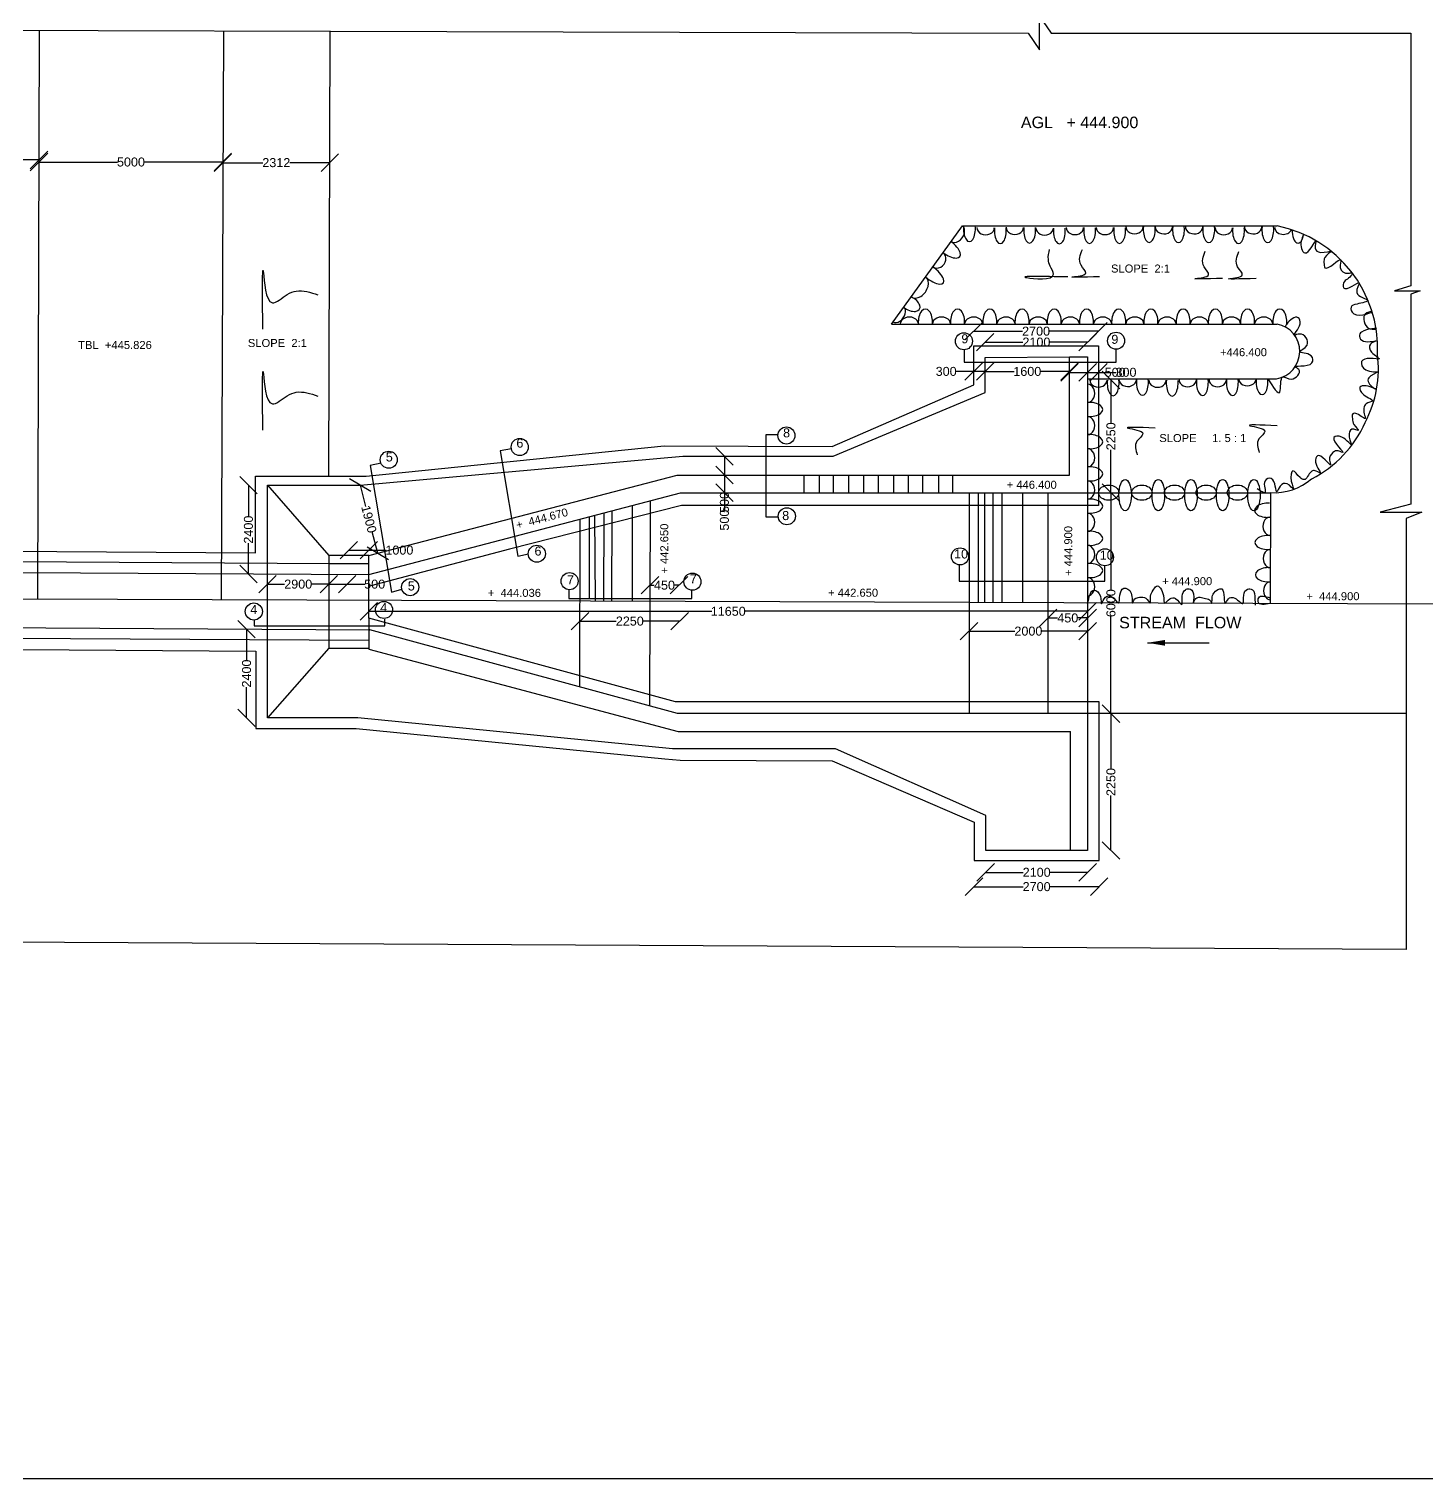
# Model space of a CAD drawing. Header units: millimetres. Extents: x 5174 to 13272, y 5393 to 9780.
# Drawn here: x 9062 to 11857, y 5393 to 8293 of the extents above; entities that cross this region are included whole.
import ezdxf

# ---------------------------------------------------------------- set-up
doc = ezdxf.new("R2010")
doc.units = ezdxf.units.MM
doc.header["$MEASUREMENT"] = 0
for name, color, linetype in [('DIMENSIONS', 7, 'Continuous'), ('DRAWING', 2, 'Continuous'), ('TEXT', 7, 'Continuous')]:
    doc.layers.add(name, color=color, linetype=linetype)
doc.styles.get("Standard").update_dxf_attribs({"font": 'arial.ttf', "height": 18})
doc.dimstyles.get("Standard").update_dxf_attribs({"dimtxt": 12, "dimasz": 35, "dimexe": 0.18, "dimexo": 0.0625, "dimgap": 0.09, "dimtad": 0, "dimdec": 0, "dimzin": 0, "dimdsep": 46, "dimtxsty": 'Standard', "dimblk": 'OBLIQUE', "dimcen": 0.09, "dimse1": 1, "dimse2": 1, "dimadec": 0, "dimazin": 0, "dimtfac": 1, "dimtdec": 0, "dimtofl": 0, "dimtmove": 0, "dimatfit": 3, "dimfxl": 1, "dimtolj": 1, "dimtzin": 0, "dimarcsym": 0})

# ---------------------------------------------------------------- blocks, each defined once
blk = doc.blocks.new('_Oblique')
at = {"color": 0, "linetype": 'ByBlock', "lineweight": -2}
blk.add_line((-0.5, -0.5), (0.5, 0.5), dxfattribs=at)
blk = doc.blocks.new('*D84')
at = {"layer": 'Defpoints', "color": 0}
for p in [(8637.5, 8028.4), (9081.6, 8031.3), (9081.6, 8027.2)]:
    blk.add_point(p, dxfattribs=at)
at = {"layer": 'DIMENSIONS', "color": 0, "lineweight": -2}
for p, q in [((8637.5, 8031.3), (8832.5, 8031.3)), ((9081.6, 8031.3), (8886.6, 8031.3))]:
    blk.add_line(p, q, dxfattribs=at)
at = {"layer": 'DIMENSIONS', "color": 0, "lineweight": -2, "xscale": 35, "yscale": 35, "zscale": 35, "rotation": 180}
blk.add_blockref('_Oblique', (8637.5, 8031.3), dxfattribs=at)
at = {"layer": 'DIMENSIONS', "color": 0, "lineweight": -2, "xscale": 35, "yscale": 35, "zscale": 35}
blk.add_blockref('_Oblique', (9081.6, 8031.3), dxfattribs=at)
at = {"layer": 'DIMENSIONS', "color": 0, "insert": (8859.6, 8031.3), "char_height": 18, "attachment_point": 5}
blk.add_mtext('\\A1;6225', dxfattribs=at)
blk = doc.blocks.new('*D85')
at = {"layer": 'Defpoints', "color": 0}
for p in [(9081.6, 8027.2), (9449.3, 8027.2), (9449.3, 8025.9)]:
    blk.add_point(p, dxfattribs=at)
at = {"layer": 'DIMENSIONS', "color": 0, "lineweight": -2}
for p, q in [((9081.6, 8027.2), (9238.5, 8027.2)), ((9449.3, 8027.2), (9292.4, 8027.2))]:
    blk.add_line(p, q, dxfattribs=at)
at = {"layer": 'DIMENSIONS', "color": 0, "lineweight": -2, "xscale": 35, "yscale": 35, "zscale": 35, "rotation": 180}
blk.add_blockref('_Oblique', (9081.6, 8027.2), dxfattribs=at)
at = {"layer": 'DIMENSIONS', "color": 0, "lineweight": -2, "xscale": 35, "yscale": 35, "zscale": 35}
blk.add_blockref('_Oblique', (9449.3, 8027.2), dxfattribs=at)
at = {"layer": 'DIMENSIONS', "color": 0, "insert": (9265.5, 8027.2), "char_height": 18, "attachment_point": 5}
blk.add_mtext('\\A1;5000', dxfattribs=at)
blk = doc.blocks.new('*D86')
at = {"layer": 'Defpoints', "color": 0}
for p in [(9449.3, 8025.9), (9663.1, 8025.9), (9663.1, 8025.2)]:
    blk.add_point(p, dxfattribs=at)
at = {"layer": 'DIMENSIONS', "color": 0, "lineweight": -2}
for p, q in [((9449.3, 8025.9), (9529.2, 8025.9)), ((9663.1, 8025.9), (9583.2, 8025.9))]:
    blk.add_line(p, q, dxfattribs=at)
at = {"layer": 'DIMENSIONS', "color": 0, "lineweight": -2, "xscale": 35, "yscale": 35, "zscale": 35, "rotation": 180}
blk.add_blockref('_Oblique', (9449.3, 8025.9), dxfattribs=at)
at = {"layer": 'DIMENSIONS', "color": 0, "lineweight": -2, "xscale": 35, "yscale": 35, "zscale": 35}
blk.add_blockref('_Oblique', (9663.1, 8025.9), dxfattribs=at)
at = {"layer": 'DIMENSIONS', "color": 0, "insert": (9556.2, 8025.9), "char_height": 18, "attachment_point": 5}
blk.add_mtext('\\A1;2312', dxfattribs=at)
blk = doc.blocks.new('*D93')
at = {"layer": 'Defpoints', "color": 0}
for p in [(11178.6, 7667), (10973.7, 7636.2), (11178.6, 7636.2)]:
    blk.add_point(p, dxfattribs=at)
at = {"layer": 'DIMENSIONS', "color": 0, "lineweight": -2}
for p, q in [((10973.7, 7667), (11049.1, 7667)), ((11178.6, 7667), (11103.2, 7667))]:
    blk.add_line(p, q, dxfattribs=at)
at = {"layer": 'DIMENSIONS', "color": 0, "lineweight": -2, "xscale": 35, "yscale": 35, "zscale": 35, "rotation": 180}
blk.add_blockref('_Oblique', (10973.7, 7667), dxfattribs=at)
at = {"layer": 'DIMENSIONS', "color": 0, "lineweight": -2, "xscale": 35, "yscale": 35, "zscale": 35}
blk.add_blockref('_Oblique', (11178.6, 7667), dxfattribs=at)
at = {"layer": 'DIMENSIONS', "color": 0, "insert": (11076.2, 7667), "char_height": 18, "attachment_point": 5}
blk.add_mtext('\\A1;2100', dxfattribs=at)
blk = doc.blocks.new('*D94')
at = {"layer": 'Defpoints', "color": 0}
for p in [(11200.4, 7688.9), (10950.7, 7659.9), (11200.4, 7659.9)]:
    blk.add_point(p, dxfattribs=at)
at = {"layer": 'DIMENSIONS', "color": 0, "lineweight": -2}
for p, q in [((10950.7, 7688.9), (11048.4, 7688.9)), ((11200.4, 7688.9), (11102.6, 7688.9))]:
    blk.add_line(p, q, dxfattribs=at)
at = {"layer": 'DIMENSIONS', "color": 0, "lineweight": -2, "xscale": 35, "yscale": 35, "zscale": 35, "rotation": 180}
blk.add_blockref('_Oblique', (10950.7, 7688.9), dxfattribs=at)
at = {"layer": 'DIMENSIONS', "color": 0, "lineweight": -2, "xscale": 35, "yscale": 35, "zscale": 35}
blk.add_blockref('_Oblique', (11200.4, 7688.9), dxfattribs=at)
at = {"layer": 'DIMENSIONS', "color": 0, "insert": (11075.5, 7688.9), "char_height": 18, "attachment_point": 5}
blk.add_mtext('\\A1;2700', dxfattribs=at)
blk = doc.blocks.new('*D95')
at = {"layer": 'Defpoints', "color": 0}
for p in [(10950.7, 7606.6), (10973.7, 7608.4), (10973.7, 7606.6)]:
    blk.add_point(p, dxfattribs=at)
at = {"layer": 'DIMENSIONS', "color": 0, "lineweight": -2}
for p, q in [((10950.7, 7608.4), (10915.7, 7608.4)), ((10973.7, 7608.4), (10950.7, 7608.4))]:
    blk.add_line(p, q, dxfattribs=at)
at = {"layer": 'DIMENSIONS', "color": 0, "lineweight": -2, "xscale": 35, "yscale": 35, "zscale": 35, "rotation": 180}
blk.add_blockref('_Oblique', (10950.7, 7608.4), dxfattribs=at)
at = {"layer": 'DIMENSIONS', "color": 0, "lineweight": -2, "xscale": 35, "yscale": 35, "zscale": 35}
blk.add_blockref('_Oblique', (10973.7, 7608.4), dxfattribs=at)
at = {"layer": 'DIMENSIONS', "color": 0, "insert": (10895.7, 7608.4), "char_height": 18, "attachment_point": 5}
blk.add_mtext('\\A1;300', dxfattribs=at)
blk = doc.blocks.new('*D96')
at = {"layer": 'Defpoints', "color": 0}
for p in [(10973.7, 7606.6), (11142.2, 7608.4), (11142.2, 7606.6)]:
    blk.add_point(p, dxfattribs=at)
at = {"layer": 'DIMENSIONS', "color": 0, "lineweight": -2}
for p, q in [((10973.7, 7608.4), (11031.8, 7608.4)), ((11142.2, 7608.4), (11084, 7608.4))]:
    blk.add_line(p, q, dxfattribs=at)
at = {"layer": 'DIMENSIONS', "color": 0, "lineweight": -2, "xscale": 35, "yscale": 35, "zscale": 35, "rotation": 180}
blk.add_blockref('_Oblique', (10973.7, 7608.4), dxfattribs=at)
at = {"layer": 'DIMENSIONS', "color": 0, "lineweight": -2, "xscale": 35, "yscale": 35, "zscale": 35}
blk.add_blockref('_Oblique', (11142.2, 7608.4), dxfattribs=at)
at = {"layer": 'DIMENSIONS', "color": 0, "insert": (11057.9, 7608.4), "char_height": 18, "attachment_point": 5}
blk.add_mtext('\\A1;1600', dxfattribs=at)
blk = doc.blocks.new('*D97')
at = {"layer": 'Defpoints', "color": 0}
for p in [(11142.2, 7606.6), (11178.6, 7606.6), (11178.6, 7606.6)]:
    blk.add_point(p, dxfattribs=at)
at = {"layer": 'DIMENSIONS', "color": 0, "lineweight": -2}
for p, q in [((11142.2, 7606.6), (11178.6, 7606.6)), ((11178.6, 7606.6), (11213.6, 7606.6))]:
    blk.add_line(p, q, dxfattribs=at)
at = {"layer": 'DIMENSIONS', "color": 0, "lineweight": -2, "xscale": 35, "yscale": 35, "zscale": 35, "rotation": 180}
blk.add_blockref('_Oblique', (11142.2, 7606.6), dxfattribs=at)
at = {"layer": 'DIMENSIONS', "color": 0, "lineweight": -2, "xscale": 35, "yscale": 35, "zscale": 35}
blk.add_blockref('_Oblique', (11178.6, 7606.6), dxfattribs=at)
at = {"layer": 'DIMENSIONS', "color": 0, "insert": (11233.6, 7606.6), "char_height": 18, "attachment_point": 5}
blk.add_mtext('\\A1;500', dxfattribs=at)
blk = doc.blocks.new('*D98')
at = {"layer": 'Defpoints', "color": 0}
for p in [(11178.6, 7606.6), (11200.4, 7606.6), (11200.4, 7606.6)]:
    blk.add_point(p, dxfattribs=at)
at = {"layer": 'DIMENSIONS', "color": 0, "lineweight": -2}
for p, q in [((11178.6, 7606.6), (11200.4, 7606.6)), ((11200.4, 7606.6), (11235.4, 7606.6))]:
    blk.add_line(p, q, dxfattribs=at)
at = {"layer": 'DIMENSIONS', "color": 0, "lineweight": -2, "xscale": 35, "yscale": 35, "zscale": 35, "rotation": 180}
blk.add_blockref('_Oblique', (11178.6, 7606.6), dxfattribs=at)
at = {"layer": 'DIMENSIONS', "color": 0, "lineweight": -2, "xscale": 35, "yscale": 35, "zscale": 35}
blk.add_blockref('_Oblique', (11200.4, 7606.6), dxfattribs=at)
at = {"layer": 'DIMENSIONS', "color": 0, "insert": (11255.3, 7606.6), "char_height": 18, "attachment_point": 5}
blk.add_mtext('\\A1;300', dxfattribs=at)
blk = doc.blocks.new('*D99')
at = {"layer": 'Defpoints', "color": 0}
for p in [(11218.1, 7591.3), (11225.2, 7366), (11225.2, 7366)]:
    blk.add_point(p, dxfattribs=at)
at = {"layer": 'DIMENSIONS', "color": 0, "lineweight": -2}
for p, q in [((11225.2, 7591.3), (11225.2, 7505.8)), ((11225.2, 7366), (11225.2, 7451.6))]:
    blk.add_line(p, q, dxfattribs=at)
at = {"layer": 'DIMENSIONS', "color": 0, "lineweight": -2, "xscale": 35, "yscale": 35, "zscale": 35}
for p, rotation in [((11225.2, 7591.3), 90), ((11225.2, 7366), 270)]:
    blk.add_blockref('_Oblique', p, dxfattribs=dict(at, rotation=rotation))
at = {"layer": 'DIMENSIONS', "color": 0, "insert": (11225.2, 7478.7), "char_height": 18, "attachment_point": 5, "rotation": 90}
blk.add_mtext('\\A1;2250', dxfattribs=at)
blk = doc.blocks.new('*D100')
at = {"layer": 'Defpoints', "color": 0}
for p in [(11225.2, 7366), (11225.2, 6924.1), (11225.2, 6924.1)]:
    blk.add_point(p, dxfattribs=at)
at = {"layer": 'DIMENSIONS', "color": 0, "lineweight": -2}
for p, q in [((11225.2, 7366), (11225.2, 7172)), ((11225.2, 6924.1), (11225.2, 7118.1))]:
    blk.add_line(p, q, dxfattribs=at)
at = {"layer": 'DIMENSIONS', "color": 0, "lineweight": -2, "xscale": 35, "yscale": 35, "zscale": 35}
for p, rotation in [((11225.2, 7366), 90), ((11225.2, 6924.1), 270)]:
    blk.add_blockref('_Oblique', p, dxfattribs=dict(at, rotation=rotation))
at = {"layer": 'DIMENSIONS', "color": 0, "insert": (11225.2, 7145), "char_height": 18, "attachment_point": 5, "rotation": 90}
blk.add_mtext('\\A1;6000', dxfattribs=at)
blk = doc.blocks.new('*D101')
at = {"layer": 'Defpoints', "color": 0}
for p in [(11225.2, 6924.1), (11178.6, 6650.5), (11225.2, 6650.5)]:
    blk.add_point(p, dxfattribs=at)
at = {"layer": 'DIMENSIONS', "color": 0, "lineweight": -2}
for p, q in [((11225.2, 6924.1), (11225.2, 6814.4)), ((11225.2, 6650.5), (11225.2, 6760.2))]:
    blk.add_line(p, q, dxfattribs=at)
at = {"layer": 'DIMENSIONS', "color": 0, "lineweight": -2, "xscale": 35, "yscale": 35, "zscale": 35}
for p, rotation in [((11225.2, 6924.1), 90), ((11225.2, 6650.5), 270)]:
    blk.add_blockref('_Oblique', p, dxfattribs=dict(at, rotation=rotation))
at = {"layer": 'DIMENSIONS', "color": 0, "insert": (11225.2, 6787.3), "char_height": 18, "attachment_point": 5, "rotation": 90}
blk.add_mtext('\\A1;2250', dxfattribs=at)
blk = doc.blocks.new('*D102')
at = {"layer": 'Defpoints', "color": 0}
for p in [(10974.8, 6650.5), (11178.6, 6650.5), (11178.6, 6606.7)]:
    blk.add_point(p, dxfattribs=at)
at = {"layer": 'DIMENSIONS', "color": 0, "lineweight": -2}
for p, q in [((10974.8, 6606.7), (11049.6, 6606.7)), ((11178.6, 6606.7), (11103.8, 6606.7))]:
    blk.add_line(p, q, dxfattribs=at)
at = {"layer": 'DIMENSIONS', "color": 0, "lineweight": -2, "xscale": 35, "yscale": 35, "zscale": 35, "rotation": 180}
blk.add_blockref('_Oblique', (10974.8, 6606.7), dxfattribs=at)
at = {"layer": 'DIMENSIONS', "color": 0, "lineweight": -2, "xscale": 35, "yscale": 35, "zscale": 35}
blk.add_blockref('_Oblique', (11178.6, 6606.7), dxfattribs=at)
at = {"layer": 'DIMENSIONS', "color": 0, "insert": (11076.7, 6606.7), "char_height": 18, "attachment_point": 5}
blk.add_mtext('\\A1;2100', dxfattribs=at)
blk = doc.blocks.new('*D103')
at = {"layer": 'Defpoints', "color": 0}
for p in [(10951.4, 6630.3), (11201.7, 6630.3), (11201.7, 6578)]:
    blk.add_point(p, dxfattribs=at)
at = {"layer": 'DIMENSIONS', "color": 0, "lineweight": -2}
for p, q in [((10951.4, 6578), (11049.5, 6578)), ((11201.7, 6578), (11103.7, 6578))]:
    blk.add_line(p, q, dxfattribs=at)
at = {"layer": 'DIMENSIONS', "color": 0, "lineweight": -2, "xscale": 35, "yscale": 35, "zscale": 35, "rotation": 180}
blk.add_blockref('_Oblique', (10951.4, 6578), dxfattribs=at)
at = {"layer": 'DIMENSIONS', "color": 0, "lineweight": -2, "xscale": 35, "yscale": 35, "zscale": 35}
blk.add_blockref('_Oblique', (11201.7, 6578), dxfattribs=at)
at = {"layer": 'DIMENSIONS', "color": 0, "insert": (11076.6, 6578), "char_height": 18, "attachment_point": 5}
blk.add_mtext('\\A1;2700', dxfattribs=at)
blk = doc.blocks.new('*D104')
at = {"layer": 'Defpoints', "color": 0}
for p in [(11099.2, 7123), (11178.6, 7123), (11178.6, 7115.4)]:
    blk.add_point(p, dxfattribs=at)
at = {"layer": 'DIMENSIONS', "color": 0, "lineweight": -2}
for p, q in [((11099.2, 7115.4), (11118.6, 7115.4)), ((11178.6, 7115.4), (11159.2, 7115.4))]:
    blk.add_line(p, q, dxfattribs=at)
at = {"layer": 'DIMENSIONS', "color": 0, "lineweight": -2, "xscale": 35, "yscale": 35, "zscale": 35, "rotation": 180}
blk.add_blockref('_Oblique', (11099.2, 7115.4), dxfattribs=at)
at = {"layer": 'DIMENSIONS', "color": 0, "lineweight": -2, "xscale": 35, "yscale": 35, "zscale": 35}
blk.add_blockref('_Oblique', (11178.6, 7115.4), dxfattribs=at)
at = {"layer": 'DIMENSIONS', "color": 0, "insert": (11138.9, 7115.4), "char_height": 18, "attachment_point": 5}
blk.add_mtext('\\A1;450', dxfattribs=at)
blk = doc.blocks.new('*D105')
at = {"layer": 'Defpoints', "color": 0}
for p in [(10941.5, 7089), (11178.6, 7089), (11178.6, 7089)]:
    blk.add_point(p, dxfattribs=at)
at = {"layer": 'DIMENSIONS', "color": 0, "lineweight": -2}
for p, q in [((10941.5, 7089), (11033, 7089)), ((11178.6, 7089), (11087.2, 7089))]:
    blk.add_line(p, q, dxfattribs=at)
at = {"layer": 'DIMENSIONS', "color": 0, "lineweight": -2, "xscale": 35, "yscale": 35, "zscale": 35, "rotation": 180}
blk.add_blockref('_Oblique', (10941.5, 7089), dxfattribs=at)
at = {"layer": 'DIMENSIONS', "color": 0, "lineweight": -2, "xscale": 35, "yscale": 35, "zscale": 35}
blk.add_blockref('_Oblique', (11178.6, 7089), dxfattribs=at)
at = {"layer": 'DIMENSIONS', "color": 0, "insert": (11060.1, 7089), "char_height": 18, "attachment_point": 5}
blk.add_mtext('\\A1;2000', dxfattribs=at)
blk = doc.blocks.new('*D106')
at = {"layer": 'Defpoints', "color": 0}
for p in [(10163.4, 7105.3), (10362.7, 7110), (10362.7, 7109.1)]:
    blk.add_point(p, dxfattribs=at)
at = {"layer": 'DIMENSIONS', "color": 0, "lineweight": -2}
for p, q in [((10163.4, 7109.1), (10236, 7109.1)), ((10362.7, 7109.1), (10290.2, 7109.1))]:
    blk.add_line(p, q, dxfattribs=at)
at = {"layer": 'DIMENSIONS', "color": 0, "lineweight": -2, "xscale": 35, "yscale": 35, "zscale": 35, "rotation": 180}
blk.add_blockref('_Oblique', (10163.4, 7109.1), dxfattribs=at)
at = {"layer": 'DIMENSIONS', "color": 0, "lineweight": -2, "xscale": 35, "yscale": 35, "zscale": 35}
blk.add_blockref('_Oblique', (10362.7, 7109.1), dxfattribs=at)
at = {"layer": 'DIMENSIONS', "color": 0, "insert": (10263.1, 7109.1), "char_height": 18, "attachment_point": 5}
blk.add_mtext('\\A1;2250', dxfattribs=at)
blk = doc.blocks.new('*D107')
at = {"layer": 'Defpoints', "color": 0}
for p in [(9741.2, 7131.5), (11178.6, 7128.7), (11178.6, 7123)]:
    blk.add_point(p, dxfattribs=at)
at = {"layer": 'DIMENSIONS', "color": 0, "lineweight": -2}
for p, q in [((9741.2, 7128.7), (10426.8, 7128.7)), ((11178.6, 7128.7), (10493, 7128.7))]:
    blk.add_line(p, q, dxfattribs=at)
at = {"layer": 'DIMENSIONS', "color": 0, "lineweight": -2, "xscale": 35, "yscale": 35, "zscale": 35, "rotation": 180}
blk.add_blockref('_Oblique', (9741.2, 7128.7), dxfattribs=at)
at = {"layer": 'DIMENSIONS', "color": 0, "lineweight": -2, "xscale": 35, "yscale": 35, "zscale": 35}
blk.add_blockref('_Oblique', (11178.6, 7128.7), dxfattribs=at)
at = {"layer": 'DIMENSIONS', "color": 0, "insert": (10459.9, 7128.7), "char_height": 18, "attachment_point": 5}
blk.add_mtext('\\A1;11650', dxfattribs=at)
blk = doc.blocks.new('*D108')
at = {"layer": 'Defpoints', "color": 0}
for p in [(10361.5, 7180.9), (10303.4, 7148.7), (10361.5, 7148.5)]:
    blk.add_point(p, dxfattribs=at)
at = {"layer": 'DIMENSIONS', "color": 0, "lineweight": -2}
for p, q in [((10303.4, 7180.9), (10312.1, 7180.9)), ((10361.5, 7180.9), (10352.7, 7180.9))]:
    blk.add_line(p, q, dxfattribs=at)
at = {"layer": 'DIMENSIONS', "color": 0, "lineweight": -2, "xscale": 35, "yscale": 35, "zscale": 35, "rotation": 180}
blk.add_blockref('_Oblique', (10303.4, 7180.9), dxfattribs=at)
at = {"layer": 'DIMENSIONS', "color": 0, "lineweight": -2, "xscale": 35, "yscale": 35, "zscale": 35}
blk.add_blockref('_Oblique', (10361.5, 7180.9), dxfattribs=at)
at = {"layer": 'DIMENSIONS', "color": 0, "insert": (10332.4, 7180.9), "char_height": 18, "attachment_point": 5}
blk.add_mtext('\\A1;450', dxfattribs=at)
blk = doc.blocks.new('*D109')
at = {"layer": 'Defpoints', "color": 0}
for p in [(10452.3, 7438.8), (10452.3, 7401.3), (10452.3, 7401.3)]:
    blk.add_point(p, dxfattribs=at)
at = {"layer": 'DIMENSIONS', "color": 0, "lineweight": -2}
for p, q in [((10452.3, 7438.8), (10452.3, 7401.3)), ((10452.3, 7401.3), (10452.3, 7366.3))]:
    blk.add_line(p, q, dxfattribs=at)
at = {"layer": 'DIMENSIONS', "color": 0, "lineweight": -2, "xscale": 35, "yscale": 35, "zscale": 35}
for p, rotation in [((10452.3, 7438.8), 90), ((10452.3, 7401.3), 270)]:
    blk.add_blockref('_Oblique', p, dxfattribs=dict(at, rotation=rotation))
at = {"layer": 'DIMENSIONS', "color": 0, "insert": (10452.3, 7346.4), "char_height": 18, "attachment_point": 5, "rotation": 90}
blk.add_mtext('\\A1;500', dxfattribs=at)
blk = doc.blocks.new('*D110')
at = {"layer": 'Defpoints', "color": 0}
for p in [(10452.3, 7401.3), (10452.3, 7366), (10452.3, 7366)]:
    blk.add_point(p, dxfattribs=at)
at = {"layer": 'DIMENSIONS', "color": 0, "lineweight": -2}
for p, q in [((10452.3, 7401.3), (10452.3, 7366)), ((10452.3, 7366), (10452.3, 7331))]:
    blk.add_line(p, q, dxfattribs=at)
at = {"layer": 'DIMENSIONS', "color": 0, "lineweight": -2, "xscale": 35, "yscale": 35, "zscale": 35}
for p, rotation in [((10452.3, 7401.3), 90), ((10452.3, 7366), 270)]:
    blk.add_blockref('_Oblique', p, dxfattribs=dict(at, rotation=rotation))
at = {"layer": 'DIMENSIONS', "color": 0, "insert": (10452.3, 7311.1), "char_height": 18, "attachment_point": 5, "rotation": 90}
blk.add_mtext('\\A1;500', dxfattribs=at)
blk = doc.blocks.new('*D111')
at = {"layer": 'Defpoints', "color": 0}
for p in [(9741.2, 7251), (9701.3, 7240.4), (9741.2, 7240.4)]:
    blk.add_point(p, dxfattribs=at)
at = {"layer": 'DIMENSIONS', "color": 0, "lineweight": -2}
for p, q in [((9701.3, 7251), (9741.2, 7251)), ((9741.2, 7251), (9776.2, 7251))]:
    blk.add_line(p, q, dxfattribs=at)
at = {"layer": 'DIMENSIONS', "color": 0, "lineweight": -2, "xscale": 35, "yscale": 35, "zscale": 35, "rotation": 180}
blk.add_blockref('_Oblique', (9701.3, 7251), dxfattribs=at)
at = {"layer": 'DIMENSIONS', "color": 0, "lineweight": -2, "xscale": 35, "yscale": 35, "zscale": 35}
blk.add_blockref('_Oblique', (9741.2, 7251), dxfattribs=at)
at = {"layer": 'DIMENSIONS', "color": 0, "insert": (9802.3, 7251), "char_height": 18, "attachment_point": 5}
blk.add_mtext('\\A1;1000', dxfattribs=at)
blk = doc.blocks.new('*D112')
at = {"layer": 'Defpoints', "color": 0}
for p in [(9538.6, 7380.9), (9500.5, 7203.3), (9538.6, 7203.3)]:
    blk.add_point(p, dxfattribs=at)
at = {"layer": 'DIMENSIONS', "color": 0, "lineweight": -2}
for p, q in [((9500.5, 7380.9), (9500.5, 7319.2)), ((9500.5, 7203.3), (9500.5, 7265))]:
    blk.add_line(p, q, dxfattribs=at)
at = {"layer": 'DIMENSIONS', "color": 0, "lineweight": -2, "xscale": 35, "yscale": 35, "zscale": 35}
for p, rotation in [((9500.5, 7380.9), 90), ((9500.5, 7203.3), 270)]:
    blk.add_blockref('_Oblique', p, dxfattribs=dict(at, rotation=rotation))
at = {"layer": 'DIMENSIONS', "color": 0, "insert": (9500.5, 7292.1), "char_height": 18, "attachment_point": 5, "rotation": 90}
blk.add_mtext('\\A1;2400', dxfattribs=at)
blk = doc.blocks.new('*D113')
at = {"layer": 'Defpoints', "color": 0}
for p in [(9538.6, 7203.3), (9661.3, 7202.5), (9661.3, 7183)]:
    blk.add_point(p, dxfattribs=at)
at = {"layer": 'DIMENSIONS', "color": 0, "lineweight": -2}
for p, q in [((9538.6, 7183), (9572.9, 7183)), ((9661.3, 7183), (9627.1, 7183))]:
    blk.add_line(p, q, dxfattribs=at)
at = {"layer": 'DIMENSIONS', "color": 0, "lineweight": -2, "xscale": 35, "yscale": 35, "zscale": 35, "rotation": 180}
blk.add_blockref('_Oblique', (9538.6, 7183), dxfattribs=at)
at = {"layer": 'DIMENSIONS', "color": 0, "lineweight": -2, "xscale": 35, "yscale": 35, "zscale": 35}
blk.add_blockref('_Oblique', (9661.3, 7183), dxfattribs=at)
at = {"layer": 'DIMENSIONS', "color": 0, "insert": (9600, 7183), "char_height": 18, "attachment_point": 5}
blk.add_mtext('\\A1;2900', dxfattribs=at)
blk = doc.blocks.new('*D114')
at = {"layer": 'Defpoints', "color": 0}
for p in [(9661.3, 7183), (9698, 7183), (9698, 7183)]:
    blk.add_point(p, dxfattribs=at)
at = {"layer": 'DIMENSIONS', "color": 0, "lineweight": -2}
for p, q in [((9661.3, 7183), (9698, 7183)), ((9698, 7183), (9733, 7183))]:
    blk.add_line(p, q, dxfattribs=at)
at = {"layer": 'DIMENSIONS', "color": 0, "lineweight": -2, "xscale": 35, "yscale": 35, "zscale": 35, "rotation": 180}
blk.add_blockref('_Oblique', (9661.3, 7183), dxfattribs=at)
at = {"layer": 'DIMENSIONS', "color": 0, "lineweight": -2, "xscale": 35, "yscale": 35, "zscale": 35}
blk.add_blockref('_Oblique', (9698, 7183), dxfattribs=at)
at = {"layer": 'DIMENSIONS', "color": 0, "insert": (9752.9, 7183), "char_height": 18, "attachment_point": 5}
blk.add_mtext('\\A1;500', dxfattribs=at)
blk = doc.blocks.new('*D115')
at = {"layer": 'Defpoints', "color": 0}
for p in [(9538.6, 7093), (9496.7, 6915.6), (9538.6, 6915.6)]:
    blk.add_point(p, dxfattribs=at)
at = {"layer": 'DIMENSIONS', "color": 0, "lineweight": -2}
for p, q in [((9496.7, 7093), (9496.7, 7031.4)), ((9496.7, 6915.6), (9496.7, 6977.2))]:
    blk.add_line(p, q, dxfattribs=at)
at = {"layer": 'DIMENSIONS', "color": 0, "lineweight": -2, "xscale": 35, "yscale": 35, "zscale": 35}
for p, rotation in [((9496.7, 7093), 90), ((9496.7, 6915.6), 270)]:
    blk.add_blockref('_Oblique', p, dxfattribs=dict(at, rotation=rotation))
at = {"layer": 'DIMENSIONS', "color": 0, "insert": (9496.7, 7004.3), "char_height": 18, "attachment_point": 5, "rotation": 90}
blk.add_mtext('\\A1;2400', dxfattribs=at)
blk = doc.blocks.new('*D116')
at = {"layer": 'Defpoints', "color": 0}
for p in [(9723.7, 7380.9), (9759.1, 7245.1), (9759.1, 7245.1)]:
    blk.add_point(p, dxfattribs=at)
at = {"layer": 'DIMENSIONS', "color": 0, "lineweight": -2}
for p, q in [((9723.7, 7380.9), (9734.8, 7338.3)), ((9759.1, 7245.1), (9748, 7287.8))]:
    blk.add_line(p, q, dxfattribs=at)
at = {"layer": 'DIMENSIONS', "color": 0, "lineweight": -2, "xscale": 35, "yscale": 35, "zscale": 35}
for p, rotation in [((9723.7, 7380.9), 104.6232670086702), ((9759.1, 7245.1), 284.6232670086703)]:
    blk.add_blockref('_Oblique', p, dxfattribs=dict(at, rotation=rotation))
at = {"layer": 'DIMENSIONS', "color": 0, "insert": (9741.4, 7313), "char_height": 18, "attachment_point": 5, "rotation": 284.6233}
blk.add_mtext('\\A1;1900', dxfattribs=at)

msp = doc.modelspace()

# ---------------------------------------------------------------- linework, layer by layer
at = {"layer": 'DIMENSIONS', "color": 0}
for centre, radius, start, end in [((11529.3, 7613.6), 230.7, 332.292, 7.4348), ((11522.9, 7599.5), 230.4, 296.7445, 336.1608), ((11550.8, 7482.8), 116.9, 266.7462, 310.379)]:
    msp.add_arc(centre, radius, start, end, dxfattribs=at)
for centre, major_axis, ratio, start_param, end_param in [((10916.8, 7883.7), (-11.4, -15.7), 0.705174, 0, 3.141593), ((10897.4, 7856.9), (25.7, -18.6), 0.430807, 4.712389, 7.853982), ((10879.2, 7831.7), (-10.2, -14.1), 0.874767, 0, 3.141593), ((10863.9, 7805.8), (26.3, -20.6), 0.37553, 4.644279, 7.950924), ((10840, 7777.4), (-14.4, -19.9), 0.707985, 0, 3.141593), ((10822.7, 7744.3), (-19.8, 10.9), 0.579633, 1.256954, 4.883664), ((10800.2, 7722.4), (-10.5, -14.5), 0.667049, 0, 3.141593)]:
    msp.add_ellipse(centre, major_axis=major_axis, ratio=ratio, start_param=start_param, end_param=end_param, dxfattribs=at)
for centre, major_axis, ratio in [((11220.7, 7366), (-20.3, 0), 0.751541), ((11253.6, 7361.2), (0, 31.4), 0.396985), ((11287, 7366), (-20.3, 0), 0.751541), ((11319.9, 7361.2), (0, 31.4), 0.396985), ((11352.3, 7366), (-20.3, 0), 0.751541), ((11385.2, 7361.2), (0, 31.4), 0.396985), ((11415.7, 7366), (-20.3, 0), 0.751541), ((11448.7, 7361.2), (0, 31.4), 0.396985), ((11478.2, 7366), (-20.3, 0), 0.751541), ((11511.1, 7361.2), (0, 31.4), 0.396985)]:
    msp.add_ellipse(centre, major_axis=major_axis, ratio=ratio, dxfattribs=at)
for points in [[(11610.5, 7882.5), (11606.3, 7854), (11612.6, 7845.3), (11635.3, 7869.8), (11633.6, 7855), (11644.2, 7846.5), (11665.7, 7848.7), (11652.9, 7836.1), (11651.2, 7826.3), (11652.9, 7815.7), (11684.8, 7831.5), (11683.6, 7816.1), (11700.1, 7804.8), (11707.6, 7805.4), (11695.8, 7791.4), (11692.1, 7788.6), (11690.4, 7775.4), (11721.3, 7785.3), (11716.6, 7766.6), (11739.1, 7750.7), (11717.3, 7743.3), (11705.3, 7737.2), (11710.7, 7723.8), (11747.1, 7728.4), (11733.8, 7722.9), (11730.7, 7712.5), (11737.3, 7697), (11751.2, 7693), (11755.3, 7693.6), (11726.5, 7687.2), (11722, 7679), (11730.5, 7669.1), (11755, 7669.3), (11744.2, 7663.2), (11746.5, 7646.8), (11761.8, 7633.6), (11743.2, 7634.4), (11726.5, 7628.3), (11734.7, 7611.6), (11758.1, 7606.9), (11740.6, 7595.8), (11749.3, 7576.3), (11755.9, 7572.3), (11735.5, 7579.6), (11723.2, 7577), (11730.3, 7562.4), (11748.4, 7549), (11735.4, 7543.7), (11731.2, 7535.3), (11731.7, 7523.5), (11734, 7514.8), (11717.1, 7523.5), (11708.8, 7523.7), (11707.9, 7514.3), (11711.2, 7502.3), (11719.7, 7490.6), (11707.2, 7492.8), (11701.3, 7479.2), (11703.6, 7469.5), (11706.2, 7462.2), (11686.7, 7477.3), (11671.2, 7476.1), (11688.6, 7446.2), (11676.3, 7449.8), (11669, 7446.2), (11662.2, 7431.2), (11664.8, 7421.8), (11653.3, 7431.7), (11638, 7439.7), (11634.4, 7426.7), (11643.8, 7405.3), (11631.8, 7410.1), (11625.4, 7407.8), (11611.5, 7392), (11603.5, 7396), (11589.1, 7409.7), (11585.8, 7389.2), (11590.3, 7372.7), (11577.6, 7383.6), (11563.7, 7379.3), (11557.4, 7367.8), (11545.8, 7394.4), (11533.3, 7389.4), (11533.3, 7366), (11517.6, 7373.9)], [(9529.2, 7693.3), (9530.5, 7805.2), (9548.3, 7745.8), (9578.1, 7762.2), (9596.2, 7769.2), (9639.3, 7761.5)], [(11139.1, 7797.4), (11057, 7796), (11110.5, 7802.9), (11103.7, 7819.2), (11100, 7832.5), (11102.4, 7852.4)], [(11202.3, 7797.7), (11149.5, 7797.7), (11174.7, 7805.2), (11165.4, 7821.1), (11168, 7852.1)], [(11448.2, 7794.4), (11395.4, 7794.4), (11420.6, 7802), (11411.3, 7817.9), (11413.9, 7848.9)], [(11515.6, 7794.1), (11462.8, 7794.1), (11487.9, 7801.6), (11478.6, 7817.5), (11481.2, 7848.5)], [(11539, 7593.4), (11563, 7567.3), (11569.2, 7597.6), (11586, 7593.1), (11600.9, 7612.2), (11593.3, 7617.4), (11627.2, 7625.5), (11625.5, 7639.7), (11602.9, 7648), (11617.3, 7661.1), (11602.3, 7683.3), (11592.6, 7680.8), (11603.5, 7703.9), (11599.7, 7715.9), (11576.8, 7703.1), (11573.7, 7697.4)], [(9529.2, 7491), (9530.5, 7602.9), (9548.3, 7543.5), (9578.1, 7559.9), (9596.2, 7566.9), (9639.3, 7559.2)], [(11313.4, 7495.2), (11260, 7495), (11289.2, 7483.9), (11277.2, 7468.7), (11277.8, 7441.6)], [(11557.3, 7499.9), (11503.9, 7499.7), (11533.1, 7488.6), (11521.1, 7473.5), (11521.8, 7446.3)], [(11178.6, 7144.1), (11191.6, 7171), (11204.1, 7158.7), (11206.2, 7143.9), (11211.5, 7153.5), (11224.6, 7159.3), (11240.6, 7145.3), (11242.9, 7161.2), (11250.9, 7174.7), (11265.6, 7165.2), (11268.4, 7145.2), (11272.8, 7153.4), (11282.6, 7156.7), (11295.2, 7155), (11303.5, 7145.1), (11304.2, 7158.9), (11309.4, 7170.7), (11316.3, 7179.2), (11330.1, 7160.1), (11332.7, 7145), (11343, 7153.6), (11354.3, 7154.6), (11366.7, 7142.5), (11367.9, 7158.7), (11374.2, 7171.9), (11381.5, 7173.7), (11390.1, 7163.8), (11390, 7144.8), (11394.9, 7154.2), (11414.3, 7154.5), (11424.4, 7149.7), (11426.4, 7144.7), (11427.5, 7154.3), (11431, 7165.2), (11446.7, 7173.5), (11453.7, 7144.6), (11460.5, 7153.8), (11469.6, 7156.4), (11489.1, 7144.4), (11490.8, 7161.3), (11498.2, 7173), (11508, 7171.9), (11513.1, 7154.2), (11513.8, 7141.1)], [(11543.4, 7144.2), (11519.6, 7147.5), (11520.7, 7155.7), (11543.4, 7155.6)]]:
    msp.add_spline(points, degree=3, dxfattribs=at)
at = {"layer": 'DRAWING', "color": 0}
msp.add_lwpolyline([(13201.6, 5393.5), (5174.1, 5393.5), (5174.1, 9780.4), (13201.6, 9780.4)], close=True, dxfattribs=at)
for points in [[(7804.5, 8294.3), (11059.7, 8285.1), (11082.5, 8251.9), (11082.5, 8318.6), (11105.6, 8284.9), (11825.2, 8284.9), (11825.2, 7779.7), (11792.3, 7769.9), (11843.6, 7769.9), (11825.2, 7763.3), (11825.2, 7342.8), (11763.6, 7327.3), (11846.7, 7327.3), (11815.7, 7314.1), (11815.7, 6452.4), (5298.3, 6486.6)], [(9079.1, 7153), (9082.4, 8290.7)], [(9450.3, 8289.6), (9446.2, 7151.7)], [(9661.3, 7399), (9663.9, 8289)], [(10786.3, 7703.1), (10928.1, 7899.4), (11557.8, 7899.4)], [(10786.3, 7703.1), (11557.4, 7703.1)], [(5883.5, 7376.1), (5883.5, 7648.5), (5995.4, 7648.5), (5995.4, 7454.2), (6139.6, 7405.9), (6352.3, 7390.1), (6419.5, 7385.1), (6532.3, 7385.1), (6532.3, 7265.4), (9514.8, 7245.4), (9514.8, 7399), (9735.6, 7399), (10332.1, 7459.6), (10667.7, 7458.2), (10950.7, 7581.9), (10950.7, 7659.9), (11200.4, 7659.9), (11200.4, 7340.6), (10366.4, 7340.6), (10022.2, 7252.8), (9745.2, 7179.4)], [(6526.2, 7070.4), (9515.1, 7048.8), (9515.1, 6894.6), (9715.7, 6894.6), (10332.8, 6833.9), (10364, 6830.8), (10667.6, 6829.7), (10951.4, 6707.2), (10951.4, 6630.3), (11201.7, 6630.3), (11201.7, 6947.6), (10354.3, 6947.6), (9741.2, 7115.1), (9741.2, 7240.4), (10357.9, 7401.3), (11142.2, 7401.3), (11142.2, 7637.4), (11178.6, 7637.4), (11178.6, 7340.6), (11178.6, 6947.6)], [(9538.6, 7240.6), (9538.6, 7380.9), (9723.7, 7380.9), (10369.3, 7438.8), (10670, 7438.8), (10973.7, 7566.4), (10973.7, 7636.2), (11142.2, 7637.4)], [(10931.9, 7651.7), (10931.9, 7627.2), (11235.4, 7627.2), (11235.4, 7652.3)], [(11178.6, 7593.9), (11556.2, 7593.9)], [(10559.3, 7481.8), (10535.4, 7481.8), (10535.4, 7317.9), (10560, 7317.9)], [(10026.3, 7453.5), (10004, 7449.9), (10038.9, 7239.1), (10060.4, 7243.8)], [(9765.8, 7425.1), (9743.9, 7420.5), (9786.3, 7166.9), (9807.3, 7173.2)], [(10611.2, 7401.3), (10611.2, 7366)], [(10641.5, 7401.3), (10641.5, 7366)], [(10669.8, 7401.3), (10669.8, 7366)], [(10700.3, 7401.3), (10700.3, 7366)], [(10730.3, 7401.3), (10730.3, 7366)], [(10759.7, 7401.3), (10759.7, 7366)], [(10790.2, 7401.3), (10790.2, 7366)], [(10819.7, 7401.3), (10819.7, 7366)], [(10848.1, 7401.3), (10848.1, 7366)], [(10880.7, 7401.3), (10880.7, 7366)], [(10908.1, 7401.3), (10908.1, 7366)], [(5905.2, 7390.7), (6398, 7221.5), (9741.2, 7202.1), (10364.7, 7366), (11544.2, 7366), (11543.4, 7144.2)], [(9538.6, 7380.9), (9661.3, 7240.4)], [(10941.5, 7366), (10941.5, 6924.1)], [(10960.2, 7146.3), (10960.2, 7366)], [(10973.1, 7146.3), (10973.1, 7366)], [(10989.6, 7146.3), (10989.6, 7366)], [(11007.4, 7146.3), (11007.4, 7366)], [(11048.9, 7146.3), (11048.9, 7366)], [(11099.2, 7366), (11099.2, 6947.6), (11099.2, 6924.1)], [(10268.5, 7148.8), (10268.3, 7340.7)], [(10304.1, 7350.1), (10302.7, 6939.2)], [(10163.1, 6977.3), (10164, 7313.2)], [(10182, 7318), (10182, 7154.6)], [(10194.3, 7149.1), (10193.3, 7321)], [(10210.9, 7325.6), (10210.3, 7149)], [(10227, 7329.8), (10226.3, 7148.9)], [(9741.2, 7070.4), (7473, 7083.3), (6396, 7090.9), (6397.3, 7264.1)], [(11887.4, 7218.3), (11887.4, 7143), (6967.5, 7160.6), (6205, 7170.7), (5234.8, 7183.6), (5234.8, 7239.8)], [(6397.2, 7245), (9663.1, 7224.4), (9741.2, 7224.4)], [(11178.6, 6650.5), (10974.8, 6650.5), (10974.8, 6720.3), (10674.6, 6853.5), (10348.7, 6853.5), (9719.3, 6915.6), (9538.6, 6915.6), (9538.6, 7240.6)], [(9741.2, 7240.4), (9661.3, 7240.4), (9661.3, 7054.9), (9741.2, 7054.9)], [(10921.7, 7221.8), (10921.7, 7189.3), (11212.9, 7189.3), (11212.9, 7220.2)], [(10141.2, 7171.5), (10141.2, 7154.6), (10387, 7154.6), (10387, 7172.2)], [(5905.2, 6960.8), (6396.1, 7112.1), (9743.5, 7091.7)], [(9512.1, 7111.5), (9512.1, 7099.7), (9773.2, 7099.7), (9773.2, 7113.3)], [(9741.2, 7115.1), (9741.2, 7053.2), (10360, 6888.7), (11144.1, 6888.7)], [(11201.7, 6924.1), (10358.3, 6924.1), (9743.5, 7091.7)], [(9661.3, 7054.9), (9538.6, 6915.6)], [(11178.6, 6947.6), (11178.6, 6855.6), (11178.6, 6650.5)], [(11815.7, 6924.1), (11201.7, 6924.1)], [(11144.1, 6650.5), (11144.1, 6888.7)]]:
    msp.add_lwpolyline(points, dxfattribs=at)
for centre in [(10931.2, 7668.8), (11235.5, 7669.8), (10576.3, 7480.3), (10043, 7457.3), (9781, 7431.9), (10577, 7318.8), (10077.2, 7243.9), (10923.4, 7238.5), (11213.2, 7236.8), (9823.9, 7177), (10142.7, 7189), (10388.3, 7188), (9511.3, 7128.3), (9771.5, 7131.5)]:
    msp.add_circle(centre, 17.1, dxfattribs=at)
for centre, radius, start, end in [((11508.4, 7654.4), 250, 357.5039, 78.5902), ((11547.5, 7648.6), 55.4, 279.0034, 79.7118)]:
    msp.add_arc(centre, radius, start, end, dxfattribs=at)
for centre, major_axis, ratio, start_param, end_param in [((10942.2, 7894), (0, -25.9), 0.458333, 4.490906, 8.064665), ((10974.6, 7895.9), (-17.4, 0.2), 0.823813, 0, 3.141593), ((11004, 7890), (0, -25.9), 0.458333, 4.490906, 8.064665), ((11033.1, 7896.8), (-17.4, 0.2), 0.823813, 0, 3.141593), ((11062.6, 7890.9), (0, -25.9), 0.458333, 4.490906, 8.064665), ((11092.6, 7895.4), (-17.4, 0.2), 0.823813, 0, 3.141593), ((11122.1, 7889.5), (0, -25.9), 0.458333, 4.490906, 8.064665), ((11153.1, 7896.3), (-17.4, 0.2), 0.823813, 0, 3.141593), ((11182.5, 7890.4), (0, -25.9), 0.458333, 4.490906, 8.064665), ((11213.1, 7896.3), (-17.4, 0.2), 0.823813, 0, 3.141593), ((11242.5, 7890.4), (0, -25.9), 0.458333, 4.490906, 8.064665), ((11272.4, 7898.2), (-17.4, 0.2), 0.823813, 0, 3.141593), ((11301.8, 7892.3), (0, -25.9), 0.458333, 4.490906, 8.064665), ((11330.9, 7897.8), (-17.4, 0.2), 0.823813, 0, 3.141593), ((11360.3, 7891.9), (0, -25.9), 0.458333, 4.490906, 8.064665), ((11391.4, 7897.8), (-17.4, 0.2), 0.823813, 0, 3.141593), ((11420.8, 7891.9), (0, -25.9), 0.458333, 4.490906, 8.064665), ((11450.9, 7895.9), (-17.4, 0.2), 0.823813, 0, 3.141593), ((11480.3, 7890), (0, -25.9), 0.458333, 4.490906, 8.064665), ((11509.4, 7897.8), (-17.4, 0.2), 0.823813, 0, 3.141593), ((11538.9, 7891.9), (0, -25.9), 0.458333, 4.490906, 8.064665), ((11569.9, 7896.8), (-17.4, 0.2), 0.823813, 0, 2.807074), ((11599.3, 7890.9), (0, -25.9), 0.458333, 4.689427, 7.523656), ((10821.9, 7703.2), (-18.2, -0.3), 0.767163, 3.113627, 6.264449), ((10854.1, 7707.2), (0.1, 26.1), 0.542399, 4.557367, 8.012408), ((10886.3, 7703.2), (-18.2, -0.3), 0.767163, 3.113627, 6.264449), ((10918.5, 7707.2), (0.1, 26.1), 0.542399, 4.557367, 8.012408), ((10950.7, 7703.2), (-18.2, -0.3), 0.767163, 3.113627, 6.264449), ((10983, 7707.2), (0.1, 26.1), 0.542399, 4.557367, 8.012408), ((11015.2, 7703.2), (-18.2, -0.3), 0.767163, 3.113627, 6.264449), ((11047.4, 7707.2), (0.1, 26.1), 0.542399, 4.557367, 8.012408), ((11079.6, 7703.2), (-18.2, -0.3), 0.767163, 3.113627, 6.264449), ((11111.8, 7707.2), (0.1, 26.1), 0.542399, 4.557367, 8.012408), ((11144, 7703.2), (-18.2, -0.3), 0.767163, 3.113627, 6.264449), ((11176.3, 7707.2), (0.1, 26.1), 0.542399, 4.557367, 8.012408), ((11208.5, 7703.2), (-18.2, -0.3), 0.767163, 3.113627, 6.264449), ((11240.7, 7707.2), (0.1, 26.1), 0.542399, 4.557367, 8.012408), ((11272.9, 7703.2), (-18.2, -0.3), 0.767163, 3.113627, 6.264449), ((11305.1, 7707.2), (0.1, 26.1), 0.542399, 4.557367, 8.012408), ((11337.3, 7703.2), (-18.2, -0.3), 0.767163, 3.113627, 6.264449), ((11369.6, 7707.2), (0.1, 26.1), 0.542399, 4.557367, 8.012408), ((11401.8, 7703.2), (-18.2, -0.3), 0.767163, 3.113627, 6.264449), ((11434, 7707.2), (0.1, 26.1), 0.542399, 4.557367, 8.012408), ((11466.2, 7703.2), (-18.2, -0.3), 0.767163, 3.113627, 6.264449), ((11498.4, 7707.2), (0.1, 26.1), 0.542399, 4.557367, 8.012408), ((11530.6, 7703.2), (-18.2, -0.3), 0.767163, 3.113627, 6.264449), ((11562.9, 7707.2), (0.1, 26.1), 0.542399, 4.557367, 8.012408), ((11178.7, 7564.7), (-0.3, 18.2), 0.767163, 3.113627, 6.264449), ((11200.2, 7591.5), (-17.4, 0.2), 0.823813, 0, 3.141593), ((11229.6, 7585.6), (0, -25.9), 0.458333, 4.490906, 8.064665), ((11258.7, 7592.5), (-17.4, 0.2), 0.823813, 0, 3.141593), ((11288.2, 7586.6), (0, -25.9), 0.458333, 4.490906, 8.064665), ((11318.3, 7591.1), (-17.4, 0.2), 0.823813, 0, 3.141593), ((11347.7, 7585.2), (0, -25.9), 0.458333, 4.490906, 8.064665), ((11378.7, 7592), (-17.4, 0.2), 0.823813, 0, 3.141593), ((11408.1, 7586.1), (0, -25.9), 0.458333, 4.490906, 8.064665), ((11438.7, 7592), (-17.4, 0.2), 0.823813, 0, 3.141593), ((11468.1, 7586.1), (0, -25.9), 0.458333, 4.490906, 8.064665), ((11498, 7593.9), (-17.4, 0.2), 0.823813, 0, 3.141593), ((11527.4, 7588), (0, -25.9), 0.458333, 4.490906, 8.064665), ((11182.7, 7532.4), (26.1, -0.1), 0.542399, 4.557367, 8.012408), ((11178.7, 7500.2), (-0.3, 18.2), 0.767163, 3.113627, 6.264449), ((11182.7, 7468), (26.1, -0.1), 0.542399, 4.557367, 8.012408), ((11178.7, 7435.8), (-0.3, 18.2), 0.767163, 3.113627, 6.264449), ((11182.7, 7403.6), (26.1, -0.1), 0.542399, 4.557367, 8.012408), ((11178.7, 7371.4), (-0.3, 18.2), 0.767163, 3.113627, 6.264449), ((11182.7, 7339.1), (26.1, -0.1), 0.542399, 4.557367, 8.012408), ((11538.6, 7330.8), (-26.1, -0.2), 0.542399, 4.557367, 8.012408), ((11178.7, 7306.9), (-0.3, 18.2), 0.767163, 3.113627, 6.264449), ((11543, 7298.6), (0.5, -18.2), 0.767163, 3.113627, 6.264449), ((11182.7, 7274.7), (26.1, -0.1), 0.542399, 4.557367, 8.012408), ((11539.3, 7266.4), (-26.1, -0.2), 0.542399, 4.557367, 8.012408), ((11178.7, 7242.5), (-0.3, 18.2), 0.767163, 3.113627, 6.264449), ((11543.7, 7234.2), (0.5, -18.2), 0.767163, 3.113627, 6.264449), ((11182.7, 7210.3), (26.1, -0.1), 0.542399, 4.557367, 8.012408), ((11178.7, 7178.1), (-0.3, 18.2), 0.767163, 3.113627, 6.264449), ((11540.1, 7201.9), (-26.1, -0.2), 0.542399, 4.557367, 8.012408), ((11544.5, 7169.7), (0.5, -18.2), 0.767163, 3.113627, 6.264449)]:
    msp.add_ellipse(centre, major_axis=major_axis, ratio=ratio, start_param=start_param, end_param=end_param, dxfattribs=at)

# ---------------------------------------------------------------- texts
at = {"layer": 'DIMENSIONS', "color": 0}
for s, p in [('9', (10926.1, 7664.8)), ('9', (11226, 7663.7)), ('8', (10569.6, 7476.6)), ('6', (10036.3, 7456.1)), ('5', (9775.2, 7428.4)), ('8', (10567.8, 7311.2)), ('6', (10072.5, 7240.2)), ('10', (10911.6, 7234.4)), ('10', (11202.7, 7232)), ('7', (10137.5, 7182.8)), ('7', (10383.1, 7184.6)), ('5', (9819.2, 7170.4)), ('4', (9504.2, 7123.6)), ('4', (9763.9, 7127.1))]:
    msp.add_text(s, height=18, dxfattribs=at).set_placement(p)
at = {"layer": 'TEXT', "color": 0}
for s, height, p in [('AGL   + 444.900', 23, (11045.1, 8095)), ('SLOPE  2:1', 16, (11225.3, 7806.2)), ('TBL  +445.826', 16, (9160, 7653.3)), ('SLOPE  2:1', 16, (9499.3, 7657.3)), ('+446.400', 16, (11443.3, 7638.9)), ('SLOPE     1. 5 : 1', 16, (11321.9, 7467.2)), ('+ 446.400', 16, (11016.8, 7373.8)), ('+ 444.900', 16, (11327.7, 7181)), ('+  444.036', 16, (9979.2, 7157.6)), ('+ 442.650', 16, (10659.6, 7157.9)), ('+  444.900', 16, (11616, 7150.9)), ('STREAM  FLOW', 23, (11241.6, 7094.7))]:
    msp.add_text(s, height=height, dxfattribs=at).set_placement(p)
for s, rotation, p in [('+  444.670', 14.7325, (10038.1, 7293.1)), ('+ 442.650', 90, (10340, 7204.1)), ('+ 444.900', 90, (11147.8, 7199.3))]:
    msp.add_text(s, height=16, rotation=rotation, dxfattribs=at).set_placement(p)

# ---------------------------------------------------------------- dimensions: what is measured, and where the dimension line sits
at = {"layer": 'DIMENSIONS', "color": 0}
for base, p1, p2, text, picture, middle in [((9081.6, 8031.3), (8637.5, 8028.4), (9081.6, 8027.2), '6225', '*D84', (8859.6, 8031.3)), ((9449.3, 8027.2), (9081.6, 8027.2), (9449.3, 8025.9), '5000', '*D85', (9265.5, 8027.2)), ((9663.1, 8025.9), (9449.3, 8025.9), (9663.1, 8025.2), '2312', '*D86', (9556.2, 8025.9)), ((11200.4, 7688.9), (10950.7, 7659.9), (11200.4, 7659.9), '2700', '*D94', (11075.5, 7688.9)), ((11178.6, 7667), (10973.7, 7636.2), (11178.6, 7636.2), '2100', '*D93', (11076.2, 7667)), ((11142.2, 7608.4), (10973.7, 7606.6), (11142.2, 7606.6), '1600', '*D96', (11057.9, 7608.4)), ((11178.6, 7606.6), (11142.2, 7606.6), (11178.6, 7606.6), '500', '*D97', (11233.6, 7606.6)), ((11200.4, 7606.6), (11178.6, 7606.6), (11200.4, 7606.6), '300', '*D98', (11255.3, 7606.6)), ((9741.2, 7251), (9701.3, 7240.4), (9741.2, 7240.4), '1000', '*D111', (9802.3, 7251)), ((9661.3, 7183), (9538.6, 7203.3), (9661.3, 7202.5), '2900', '*D113', (9600, 7183)), ((9698, 7183), (9661.3, 7183), (9698, 7183), '500', '*D114', (9752.9, 7183)), ((10361.5, 7180.9), (10303.4, 7148.7), (10361.5, 7148.5), '450', '*D108', (10332.4, 7180.9)), ((11178.6, 7128.7), (9741.2, 7131.5), (11178.6, 7123), '11650', '*D107', (10459.9, 7128.7)), ((10362.7, 7109.1), (10163.4, 7105.3), (10362.7, 7110), '2250', '*D106', (10263.1, 7109.1)), ((11178.6, 7089), (10941.5, 7089), (11178.6, 7089), '2000', '*D105', (11060.1, 7089)), ((11178.6, 7115.4), (11099.2, 7123), (11178.6, 7123), '450', '*D104', (11138.9, 7115.4)), ((11178.6, 6606.7), (10974.8, 6650.5), (11178.6, 6650.5), '2100', '*D102', (11076.7, 6606.7)), ((11201.7, 6578), (10951.4, 6630.3), (11201.7, 6630.3), '2700', '*D103', (11076.6, 6578))]:
    dim = msp.add_linear_dim(base=base, p1=p1, p2=p2, text=text, dimstyle='Standard', dxfattribs=at)
    dim.commit()
    dim.dimension.update_dxf_attribs({"geometry": picture, "text_midpoint": middle})
dim = msp.add_linear_dim(base=(10973.7, 7608.4), p1=(10950.7, 7606.6), p2=(10973.7, 7606.6), text='300', dimstyle='Standard', dxfattribs=at)
dim.commit()
dim.dimension.update_dxf_attribs({"geometry": '*D95', "text_midpoint": (10895.7, 7608.4), "dimtype": 160})
for base, p1, p2, text, picture, middle in [((11225.2, 7366), (11218.1, 7591.3), (11225.2, 7366), '2250', '*D99', (11225.2, 7478.7)), ((10452.3, 7401.3), (10452.3, 7438.8), (10452.3, 7401.3), '500', '*D109', (10452.3, 7346.4)), ((9500.5, 7203.3), (9538.6, 7380.9), (9538.6, 7203.3), '2400', '*D112', (9500.5, 7292.1)), ((10452.3, 7366), (10452.3, 7401.3), (10452.3, 7366), '500', '*D110', (10452.3, 7311.1)), ((11225.2, 6924.1), (11225.2, 7366), (11225.2, 6924.1), '6000', '*D100', (11225.2, 7145)), ((9496.7, 6915.6), (9538.6, 7093), (9538.6, 6915.6), '2400', '*D115', (9496.7, 7004.3)), ((11225.2, 6650.5), (11225.2, 6924.1), (11178.6, 6650.5), '2250', '*D101', (11225.2, 6787.3))]:
    dim = msp.add_linear_dim(base=base, p1=p1, p2=p2, angle=90, text=text, dimstyle='Standard', dxfattribs=at)
    dim.commit()
    dim.dimension.update_dxf_attribs({"geometry": picture, "text_midpoint": middle})
dim = msp.add_aligned_dim(p1=(9723.7, 7380.9), p2=(9759.1, 7245.1), distance=0, text='1900', dimstyle='Standard', dxfattribs=at)
dim.commit()
dim.dimension.update_dxf_attribs({"geometry": '*D116', "text_midpoint": (9741.4, 7313)})

# ---------------------------------------------------------------- leaders
msp.add_leader([(11298.2, 7065.7), (11421.8, 7065.7)], dimstyle='Standard', override={"dimgap": 0.09, "dimtad": 0}, dxfattribs=at)

doc.saveas('drawing.dxf')
